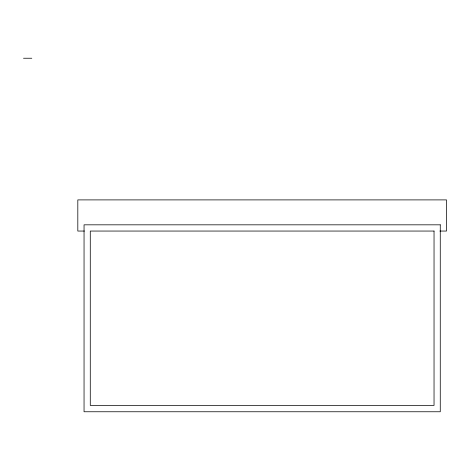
<?xml version="1.0" encoding="UTF-8"?>
<svg xmlns="http://www.w3.org/2000/svg" width="470" height="470" viewBox="0 0 470 470"><rect width="100%" height="100%" fill="white"/><g stroke="black" fill="none" stroke-linecap="round" stroke-linejoin="round"><path stroke-width="0.7" d="M23.5 58.239L31.807 58.239M84.412 231.052L77.814 231.052L77.814 199.897L446.5 199.897L446.5 231.052L439.902 231.052M440.267 224.825L84.048 224.825L84.048 411.761L440.267 411.761L440.267 224.825M434.039 231.052L90.281 231.052L90.281 405.422L434.039 405.422L434.039 231.052"/></g></svg>
